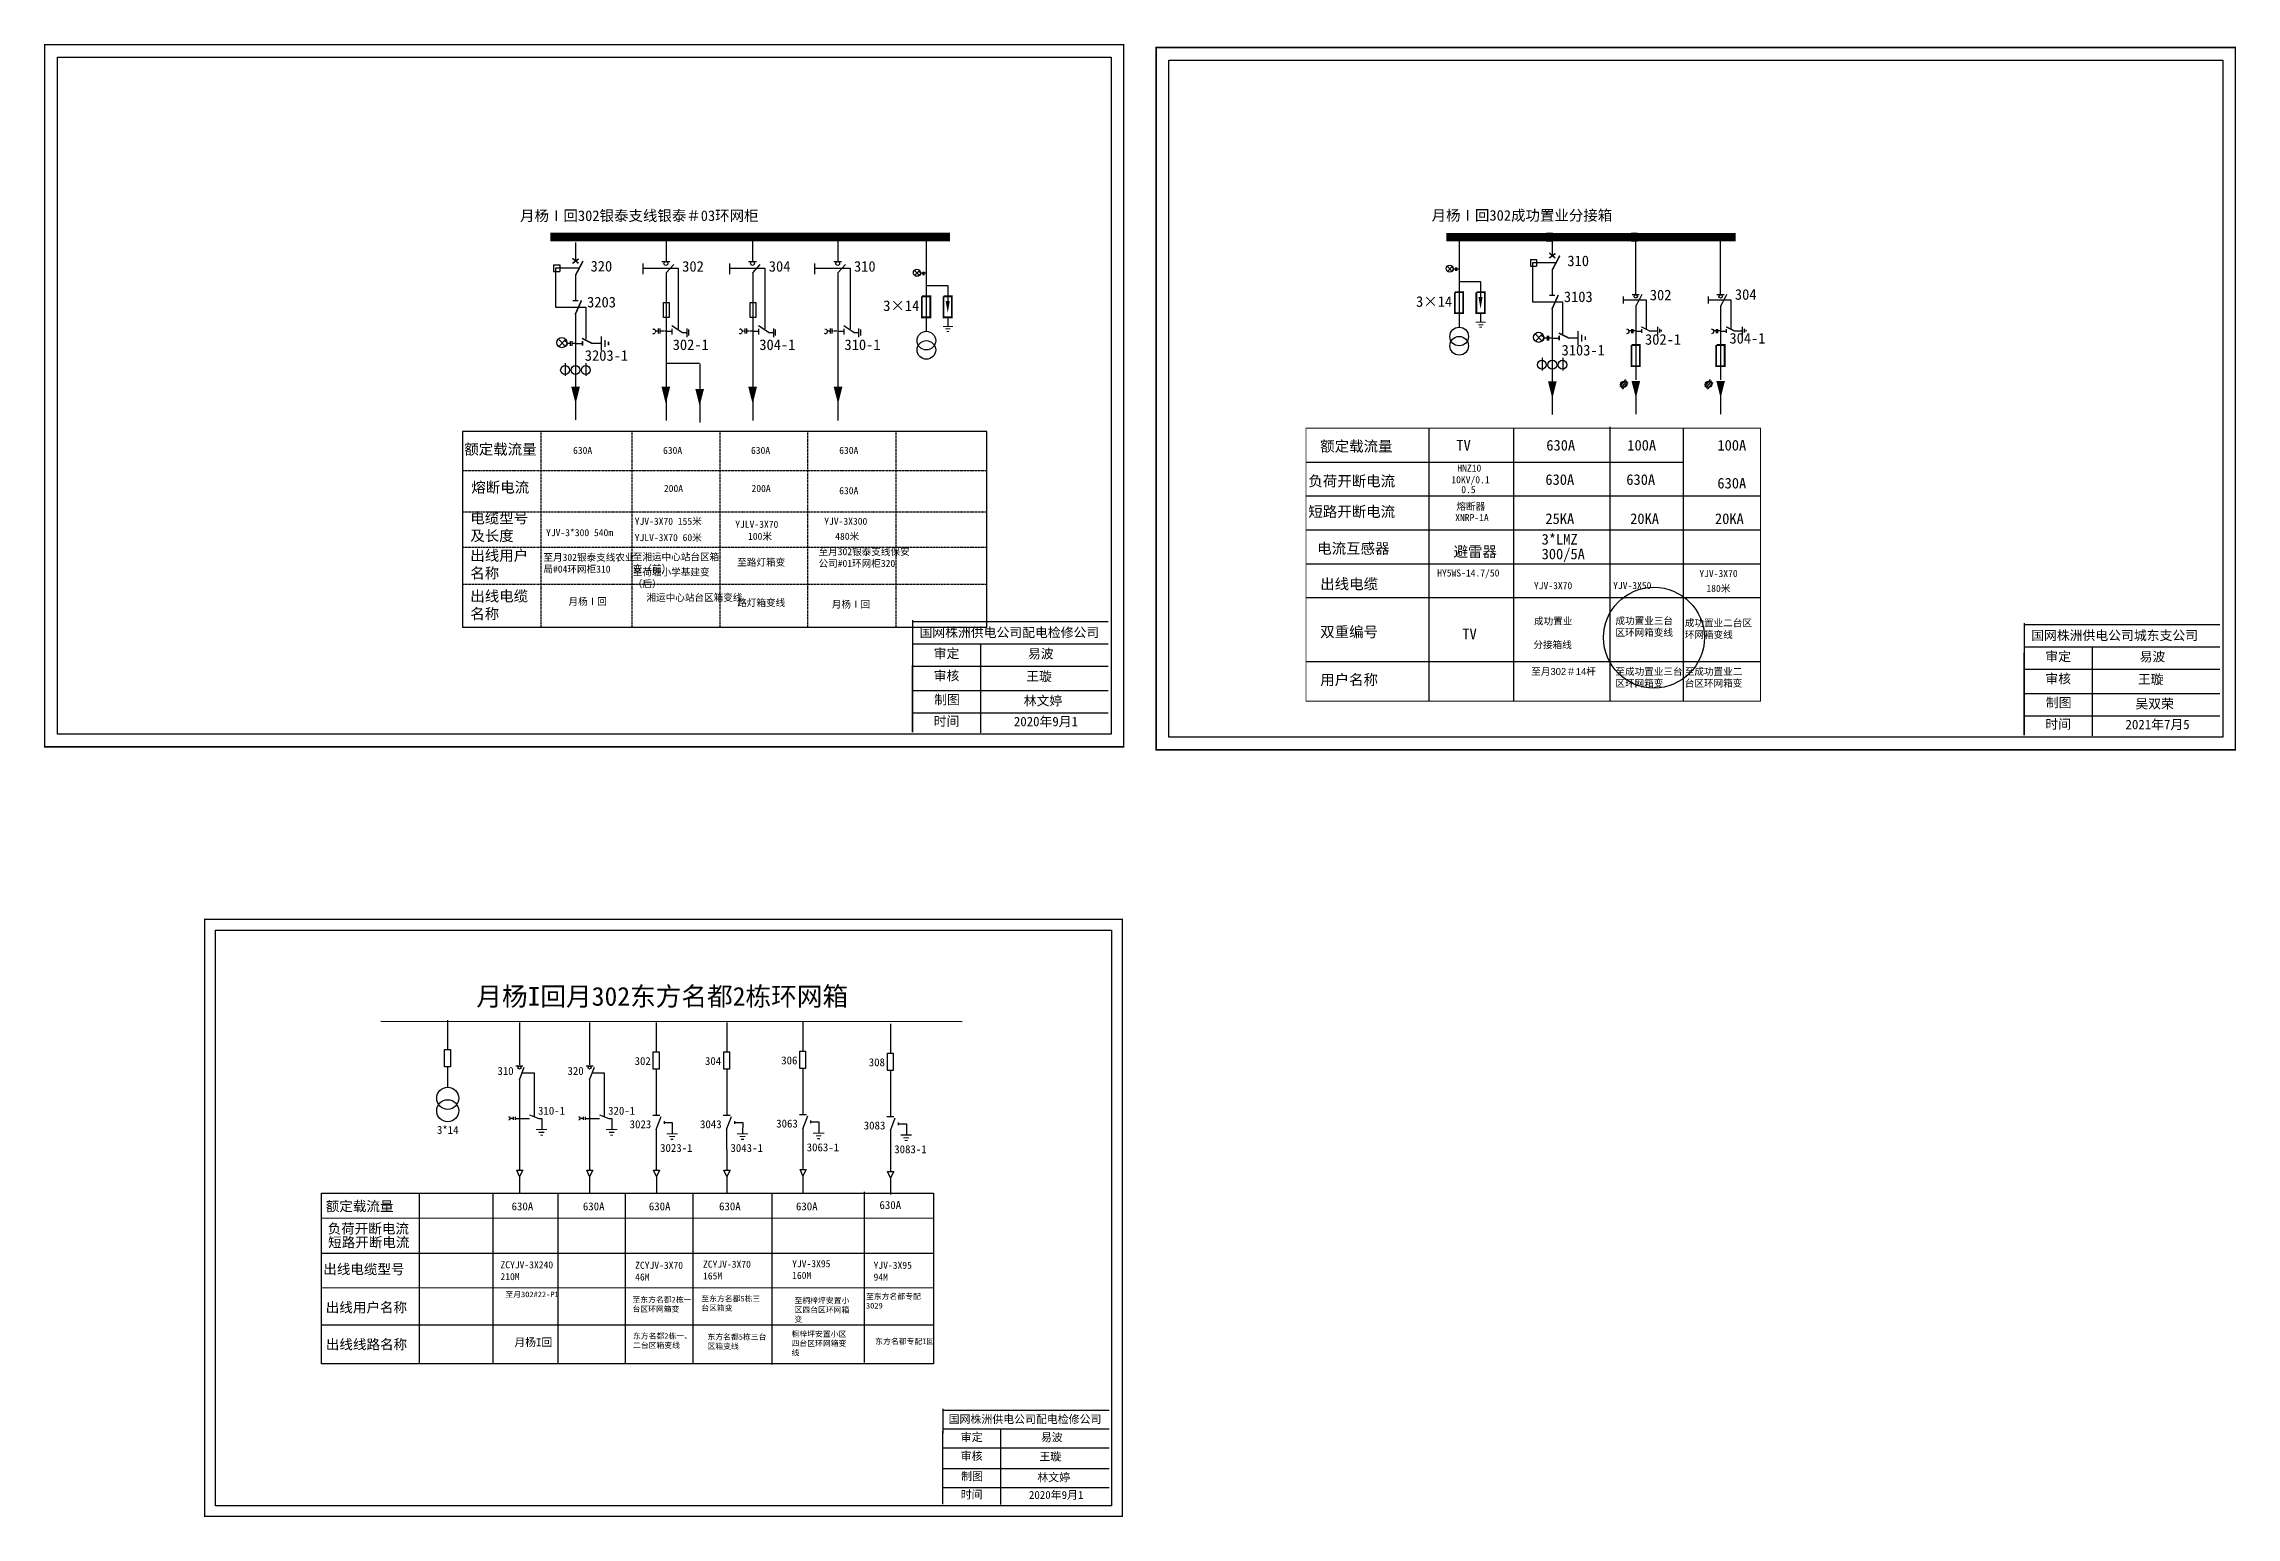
# Model space of a CAD drawing. Extents: x -1617 to -835, y -1850 to -1503.
# Drawn here: x -1353 to -835, y -1850 to -1503 of the extents above; entities that cross this region are included whole.
import ezdxf

# ---------------------------------------------------------------- set-up
doc = ezdxf.new("R2010")
doc.units = 0
doc.header["$LTSCALE"] = 0.774411
for name, pattern in [('ACAD_ISO02W100', [15, 12, -3]), ('CENTER', [50.8, 31.75, -6.35, 6.35, -6.35]), ('DASHED', [0.45, 0.3, -0.15]), ('HIDDEN', [0.375, 0.25, -0.125])]:
    doc.linetypes.add(name, pattern=pattern)
doc.layers.get('0').update_dxf_attribs({"linetype": 'CONTINUOUS'})
doc.layers.add('1', color=7, linetype='CONTINUOUS')
doc.layers.add('F11', color=7, linetype='CONTINUOUS')
doc.styles.add('HZ', font='simkai_0.ttf')
doc.styles.get("Standard").update_dxf_attribs({"font": '', "height": 2.5})
doc.styles.add('STYLE1', font='txt.shx', dxfattribs={"height": 2.6})
doc.styles.add('字体', font='simkai_0.ttf', dxfattribs={"height": 2.5})
doc.styles.get('Standard').set_extended_font_data('SimSun')

# ---------------------------------------------------------------- blocks, each defined once
blk = doc.blocks.new('JD')
for points in [[(-2, 0.2), (-2, -0.2), (2, 0.2), (2, -0.2)], [(1, -1.2), (1, -0.8), (-1, -1.2), (-1, -0.8)], [(-0.5, -1.8), (-0.5, -2.2), (0.5, -1.8), (0.5, -2.2)]]:
    blk.add_trace(points)

msp = doc.modelspace()

# ---------------------------------------------------------------- linework, layer by layer
for p, q in [((-1227.15, -1549.48), (-1227.15, -1553.91)), ((-1144.41, -1549.2), (-1144.41, -1570.55)), ((-1018.73, -1548.22), (-1018.73, -1569.57)), ((-996.76, -1548.22), (-996.76, -1552.65)), ((-977.1, -1549.25), (-977.1, -1561.76)), ((-957.1, -1549.25), (-957.1, -1561.76)), ((-1232.28, -1554.74), (-1230.84, -1554.74)), ((-1232.28, -1554.74), (-1232.28, -1556.34)), ((-1232.28, -1556.34), (-1230.84, -1556.34)), ((-1231.82, -1555.57), (-1231.82, -1564.73)), ((-1226.43, -1555.57), (-1231.82, -1555.57)), ((-1230.84, -1554.74), (-1230.84, -1556.34)), ((-1001.88, -1553.48), (-1000.44, -1553.48)), ((-1001.88, -1553.48), (-1001.88, -1555.08)), ((-1001.88, -1555.08), (-1000.44, -1555.08)), ((-1001.42, -1554.31), (-1001.42, -1563.47)), ((-996.04, -1554.31), (-1001.42, -1554.31)), ((-1000.44, -1553.48), (-1000.44, -1555.08)), ((-996.76, -1555.92), (-996.76, -1561.87)), ((-1227.15, -1557.18), (-1227.15, -1563.13)), ((-1144.43, -1559.66), (-1139.33, -1559.66)), ((-1139.33, -1559.66), (-1139.33, -1563.38)), ((-1018.75, -1558.68), (-1013.65, -1558.68)), ((-1013.65, -1558.68), (-1013.65, -1562.41)), ((-1231.82, -1564.73), (-1224.72, -1564.73)), ((-1227.15, -1566.11), (-1227.15, -1583.67)), ((-1224.72, -1564.73), (-1224.72, -1572.29)), ((-1013.65, -1566.32), (-1013.65, -1568.25)), ((-1001.42, -1563.47), (-994.32, -1563.47)), ((-996.76, -1564.85), (-996.76, -1582.41)), ((-994.32, -1563.47), (-994.32, -1571.03)), ((-977.04, -1564.49), (-977.04, -1581.9)), ((-957.04, -1564.49), (-957.04, -1581.9)), ((-1139.33, -1567.3), (-1139.33, -1569.22)), ((-992.93, -1572.01), (-990.67, -1572.01)), ((-977.04, -1570.39), (-975.66, -1570.39)), ((-973.85, -1570.35), (-971.97, -1570.35)), ((-957.04, -1570.39), (-955.66, -1570.39)), ((-953.85, -1570.35), (-951.97, -1570.35)), ((-1227.15, -1573.32), (-1225.49, -1573.32)), ((-1223.32, -1573.27), (-1221.06, -1573.27)), ((-999.15, -1576.75), (-999.15, -1579.67)), ((-996.76, -1572.06), (-995.1, -1572.06)), ((-994.27, -1576.75), (-994.27, -1579.67)), ((-1229.54, -1578.01), (-1229.54, -1580.94)), ((-1224.66, -1578.01), (-1224.66, -1580.94)), ((-979.46, -1581.86), (-980.79, -1583.45)), ((-979.17, -1582.17), (-980.49, -1583.76)), ((-959.46, -1581.86), (-960.79, -1583.45)), ((-959.17, -1582.17), (-960.49, -1583.76)), ((-1227.14, -1586.03), (-1227.14, -1591.38)), ((-996.75, -1584.77), (-996.75, -1590.11)), ((-978.9, -1582.5), (-980.23, -1584.09)), ((-977.05, -1582.91), (-977.05, -1590)), ((-958.9, -1582.5), (-960.23, -1584.09)), ((-957.05, -1582.91), (-957.05, -1590)), ((-1025.88, -1593.31), (-1025.88, -1657.72)), ((-1025.88, -1593.31), (-1025.88, -1657.72)), ((-1005.88, -1593.31), (-1005.88, -1657.72)), ((-983.18, -1593.02), (-983.18, -1657.59)), ((-965.88, -1593.31), (-965.88, -1657.72)), ((-965.88, -1593.31), (-965.88, -1657.72)), ((-1257.3, -1733.02), (-1257.3, -1739.93)), ((-1240.34, -1733.58), (-1240.34, -1743.6)), ((-1223.82, -1733.58), (-1223.82, -1743.6)), ((-1208.07, -1733.58), (-1208.07, -1740.5)), ((-1191.47, -1733.58), (-1191.47, -1740.5)), ((-1173.49, -1733.43), (-1173.49, -1740.34)), ((-1152.84, -1733.88), (-1152.84, -1740.79)), ((-1257.3, -1744.04), (-1257.3, -1748.85)), ((-1241.17, -1743.8), (-1239.52, -1743.8)), ((-1240.36, -1747.12), (-1240.34, -1768.44)), ((-1224.65, -1743.8), (-1222.99, -1743.8)), ((-1223.83, -1747.12), (-1223.82, -1768.44)), ((-1208.07, -1744.6), (-1208.07, -1755.43)), ((-1191.47, -1744.6), (-1191.47, -1755.43)), ((-1173.49, -1744.45), (-1173.49, -1755.27)), ((-1152.84, -1744.9), (-1152.84, -1755.72)), ((-1235.08, -1756.19), (-1235.08, -1758.82)), ((-1218.55, -1756.19), (-1218.55, -1758.82)), ((-1208.9, -1755.48), (-1207.24, -1755.48)), ((-1204.29, -1757.17), (-1204.3, -1759.8)), ((-1192.3, -1755.48), (-1190.64, -1755.48)), ((-1187.69, -1757.17), (-1187.7, -1759.8)), ((-1174.32, -1755.32), (-1172.66, -1755.32)), ((-1169.71, -1757.02), (-1169.72, -1759.65)), ((-1153.67, -1755.77), (-1152.02, -1755.77)), ((-1149.07, -1757.47), (-1149.07, -1760.1)), ((-1208.09, -1758.77), (-1208.07, -1768.44)), ((-1191.48, -1758.77), (-1191.47, -1768.44)), ((-1173.51, -1758.61), (-1173.49, -1768.29)), ((-1152.86, -1759.06), (-1152.84, -1768.74)), ((-1241.02, -1768.43), (-1239.55, -1768.43)), ((-1240.32, -1769.91), (-1241, -1768.43)), ((-1239.55, -1768.43), (-1240.32, -1769.91)), ((-1224.49, -1768.43), (-1223.02, -1768.43)), ((-1223.79, -1769.91), (-1224.47, -1768.43)), ((-1223.02, -1768.43), (-1223.79, -1769.91)), ((-1208.75, -1768.43), (-1207.28, -1768.43)), ((-1208.05, -1769.91), (-1208.73, -1768.43)), ((-1207.28, -1768.43), (-1208.05, -1769.91)), ((-1192.15, -1768.43), (-1190.68, -1768.43)), ((-1191.45, -1769.91), (-1192.13, -1768.43)), ((-1190.68, -1768.43), (-1191.45, -1769.91)), ((-1174.17, -1768.28), (-1172.7, -1768.28)), ((-1173.47, -1769.75), (-1174.15, -1768.28)), ((-1172.7, -1768.28), (-1173.47, -1769.75)), ((-1159.07, -1773.56), (-1159.07, -1813.8)), ((-1153.52, -1768.73), (-1152.05, -1768.73)), ((-1152.82, -1770.2), (-1153.5, -1768.73)), ((-1152.05, -1768.73), (-1152.82, -1770.2)), ((-1287.04, -1773.88), (-1142.72, -1773.88)), ((-1287.04, -1814.15), (-1287.04, -1773.88)), ((-1264.04, -1774.06), (-1264.04, -1814.13)), ((-1246.66, -1774.06), (-1246.66, -1814.13)), ((-1231.26, -1774.06), (-1231.26, -1814.13)), ((-1215.43, -1774.06), (-1215.43, -1814.13)), ((-1199.43, -1773.88), (-1199.43, -1814.12)), ((-1180.83, -1774.01), (-1180.83, -1814.26)), ((-1142.72, -1773.88), (-1142.72, -1814.12)), ((-1287.01, -1779.73), (-1142.72, -1779.68)), ((-1286.97, -1787.98), (-1263.95, -1787.98)), ((-1263.87, -1787.98), (-1142.72, -1788.02)), ((-1142.72, -1796.16), (-1287.01, -1796.29)), ((-1142.72, -1805), (-1287.04, -1804.98)), ((-1142.72, -1814.12), (-1287.03, -1814.13))]:
    msp.add_line(p, q)
at = {"linetype": 'Continuous'}
for p, q in [((-1146.09, -1556.2), (-1147.06, -1557.24)), ((-1147.06, -1556.2), (-1146.09, -1557.24)), ((-1020.41, -1555.22), (-1021.37, -1556.26)), ((-1021.37, -1555.22), (-1020.41, -1556.26)), ((-1000.59, -1571.23), (-999.21, -1572.72)), ((-999.21, -1571.23), (-1000.59, -1572.72)), ((-971.92, -1569.37), (-971.92, -1571.27)), ((-971.48, -1569.86), (-971.48, -1570.74)), ((-971.04, -1570.12), (-971.04, -1570.52)), ((-951.92, -1569.37), (-951.92, -1571.27)), ((-951.48, -1569.86), (-951.48, -1570.74)), ((-951.04, -1570.12), (-951.04, -1570.52)), ((-1230.98, -1572.5), (-1229.6, -1573.98)), ((-1229.6, -1572.5), (-1230.98, -1573.98)), ((-1253.77, -1594.09), (-1253.77, -1640.26)), ((-1224.82, -1594.09), (-1253.77, -1594.09)), ((-1130.1, -1594.09), (-1224.82, -1594.09)), ((-1130.1, -1640.26), (-1130.1, -1594.09)), ((-1054.83, -1601.31), (-965.88, -1601.31)), ((-1054.83, -1609.31), (-947.61, -1609.31)), ((-1054.83, -1617.31), (-947.61, -1617.31)), ((-1054.83, -1625.31), (-947.56, -1625.31)), ((-1054.83, -1633.31), (-947.61, -1633.31)), ((-1253.77, -1640.26), (-1130.09, -1640.26)), ((-1054.83, -1648.36), (-947.61, -1648.36)), ((-1273.07, -1733.22), (-1135.92, -1733.3)), ((-1240.36, -1747.12), (-1239.21, -1744.1)), ((-1239.71, -1745.42), (-1236.86, -1745.42)), ((-1236.86, -1745.44), (-1236.86, -1755.78)), ((-1223.83, -1747.12), (-1222.68, -1744.1)), ((-1223.18, -1745.42), (-1220.34, -1745.42)), ((-1220.34, -1745.44), (-1220.33, -1755.78)), ((-1237.97, -1755.37), (-1235.76, -1756.19)), ((-1235.76, -1756.19), (-1235.08, -1756.19)), ((-1221.44, -1755.37), (-1219.24, -1756.19)), ((-1219.24, -1756.19), (-1218.55, -1756.19)), ((-1208.09, -1758.8), (-1206.94, -1755.77)), ((-1206.25, -1757.17), (-1204.29, -1757.17)), ((-1191.48, -1758.8), (-1190.34, -1755.77)), ((-1189.65, -1757.17), (-1187.69, -1757.17)), ((-1173.51, -1758.64), (-1172.36, -1755.62)), ((-1171.67, -1757.02), (-1169.71, -1757.02)), ((-1152.86, -1759.09), (-1151.71, -1756.07)), ((-1151.02, -1757.47), (-1149.07, -1757.47))]:
    msp.add_line(p, q, dxfattribs=at)
at = {"linetype": 'DASHED'}
for p, q in [((-1235.28, -1593.98), (-1235.28, -1640.26)), ((-1213.87, -1593.98), (-1213.87, -1640.26)), ((-1193.06, -1593.98), (-1193.06, -1640.26)), ((-1172.4, -1593.98), (-1172.4, -1640.26)), ((-1151.59, -1593.98), (-1151.59, -1640.26)), ((-1253.6, -1603.32), (-1130.1, -1603.32)), ((-1253.6, -1613.06), (-1130.1, -1613.06)), ((-1253.6, -1621.38), (-1130.1, -1621.38)), ((-1253.6, -1630.11), (-1130.1, -1630.11))]:
    msp.add_line(p, q, dxfattribs=at)
at = {"color": 0, "linetype": 'Continuous'}
for p, q in [((-1147.6, -1638.96), (-1101.45, -1638.96)), ((-1147.6, -1644.23), (-1101.45, -1644.23)), ((-1131.58, -1644.25), (-1131.58, -1665.2)), ((-885.39, -1639.66), (-839.24, -1639.66)), ((-1147.6, -1649.48), (-1101.45, -1649.48)), ((-885.39, -1644.93), (-839.24, -1644.93)), ((-869.37, -1644.95), (-869.37, -1665.9)), ((-885.39, -1650.18), (-839.24, -1650.18)), ((-1147.6, -1655.22), (-1101.45, -1655.22)), ((-885.39, -1655.92), (-839.24, -1655.92)), ((-1147.6, -1660.47), (-1101.45, -1660.47)), ((-885.39, -1661.17), (-839.24, -1661.17)), ((-1241.83, -1756.19), (-1242.52, -1756.19)), ((-1241.83, -1755.86), (-1241.83, -1756.51)), ((-1241.39, -1755.86), (-1241.39, -1756.51)), ((-1241.36, -1756.19), (-1237.97, -1756.19)), ((-1225.3, -1756.19), (-1225.99, -1756.19)), ((-1225.3, -1755.86), (-1225.3, -1756.51)), ((-1224.86, -1755.86), (-1224.86, -1756.51)), ((-1224.84, -1756.19), (-1221.44, -1756.19)), ((-1206.25, -1756.84), (-1206.25, -1757.49)), ((-1189.65, -1756.84), (-1189.65, -1757.49)), ((-1171.67, -1756.69), (-1171.67, -1757.34)), ((-1151.02, -1757.14), (-1151.02, -1757.78)), ((-1140.48, -1825.02), (-1101.24, -1825.02)), ((-1140.48, -1829.49), (-1101.24, -1829.49)), ((-1126.86, -1829.52), (-1126.86, -1847.32)), ((-1140.48, -1833.96), (-1101.24, -1833.96)), ((-1140.48, -1838.84), (-1101.24, -1838.84)), ((-1140.48, -1843.31), (-1101.24, -1843.31))]:
    msp.add_line(p, q, dxfattribs=at)
at = {"linetype": 'CENTER'}
for p, q in [((-1240.34, -1769.81), (-1240.34, -1773.85)), ((-1223.81, -1769.81), (-1223.81, -1773.85)), ((-1208.06, -1769.81), (-1208.06, -1773.85)), ((-1191.46, -1769.81), (-1191.46, -1773.85)), ((-1173.49, -1769.66), (-1173.49, -1773.69)), ((-1152.84, -1770.11), (-1152.84, -1774.14))]:
    msp.add_line(p, q, dxfattribs=at)
at = {"color": 0, "linetype": 'Continuous'}
for points, const_width in [([(-1352.35, -1502.8), (-1097.82, -1502.8), (-1097.82, -1668.52), (-1352.35, -1668.52)], 0.37), ([(-1090.14, -1503.5), (-835.61, -1503.5), (-835.61, -1669.22), (-1090.14, -1669.22)], 0.37), ([(-1314.57, -1709.24), (-1098.15, -1709.24), (-1098.15, -1850.15), (-1314.57, -1850.15)], 0.315)]:
    msp.add_lwpolyline(points, close=True, dxfattribs=dict(at, const_width=const_width))
for points in [[(-1349.35, -1505.79), (-1100.81, -1505.79), (-1100.81, -1665.53), (-1349.35, -1665.53)], [(-1087.14, -1506.49), (-838.6, -1506.49), (-838.6, -1666.23), (-1087.14, -1666.23)], [(-1312.02, -1711.79), (-1100.7, -1711.79), (-1100.7, -1847.61), (-1312.02, -1847.61)], [(-1258.01, -1739.93), (-1256.65, -1739.93), (-1256.65, -1744.04), (-1258.01, -1744.04)], [(-1208.78, -1740.5), (-1207.43, -1740.5), (-1207.43, -1744.6), (-1208.78, -1744.6)], [(-1192.18, -1740.5), (-1190.83, -1740.5), (-1190.83, -1744.6), (-1192.18, -1744.6)], [(-1174.2, -1740.34), (-1172.85, -1740.34), (-1172.85, -1744.45), (-1174.2, -1744.45)], [(-1153.56, -1740.79), (-1152.2, -1740.79), (-1152.2, -1744.9), (-1153.56, -1744.9)]]:
    msp.add_lwpolyline(points, close=True, dxfattribs=at)
for points, const_width in [([(-1233.07, -1548.19), (-1138.8, -1548.19)], 2), ([(-1021.7, -1548.22), (-953.46, -1548.22)], 2), ([(-1227.84, -1554.44), (-1226.38, -1553.35)], 0.36), ([(-1227.83, -1553.24), (-1226.42, -1554.42)], 0.36), ([(-1227.15, -1557.27), (-1225.35, -1553.86)], 0.36), ([(-997.45, -1553.18), (-995.98, -1552.09)], 0.36), ([(-997.43, -1551.98), (-996.02, -1553.16)], 0.36), ([(-996.76, -1556.01), (-994.96, -1552.6)], 0.36), ([(-1019.74, -1561.22), (-1019.74, -1566.2), (-1017.75, -1566.2), (-1017.75, -1561.22), (-1019.68, -1561.22)], 0.42), ([(-1014.64, -1561.22), (-1014.64, -1566.2), (-1012.65, -1566.2), (-1012.65, -1561.22), (-1014.58, -1561.22)], 0.42), ([(-977.93, -1561.8), (-976.16, -1561.8)], 0.3), ([(-977.04, -1564.56), (-975.55, -1561.72)], 0.3), ([(-957.93, -1561.8), (-956.16, -1561.8)], 0.3), ([(-957.04, -1564.56), (-955.55, -1561.72)], 0.3), ([(-1227.8, -1563.23), (-1226.47, -1563.23)], 0.36), ([(-1227.23, -1566.55), (-1225.71, -1563.15)], 0.36), ([(-1145.42, -1562.2), (-1145.42, -1567.17), (-1143.44, -1567.17), (-1143.44, -1562.2), (-1145.36, -1562.2)], 0.42), ([(-1140.33, -1562.2), (-1140.33, -1567.17), (-1138.34, -1567.17), (-1138.34, -1562.2), (-1140.26, -1562.2)], 0.42), ([(-997.41, -1561.96), (-996.07, -1561.96)], 0.36), ([(-996.83, -1565.29), (-995.32, -1561.89)], 0.36), ([(-1225.58, -1572.12), (-1223.19, -1573.32)], 0.36), ([(-995.19, -1570.86), (-992.79, -1572.06)], 0.36), ([(-995.1, -1571.5), (-995.1, -1572.61)], 0.36), ([(-975.74, -1569.39), (-973.74, -1570.39)], 0.3), ([(-975.66, -1569.93), (-975.66, -1570.85)], 0.3), ([(-955.74, -1569.39), (-953.74, -1570.39)], 0.3), ([(-955.66, -1569.93), (-955.66, -1570.85)], 0.3), ([(-1225.49, -1572.76), (-1225.49, -1573.87)], 0.36), ([(-978.05, -1573.7), (-978.05, -1578.67), (-976.07, -1578.67), (-976.07, -1573.7), (-977.99, -1573.7)], 0.42), ([(-958.05, -1573.7), (-958.05, -1578.67), (-956.07, -1578.67), (-956.07, -1573.7), (-957.99, -1573.7)], 0.42)]:
    msp.add_lwpolyline(points, dxfattribs=dict(const_width=const_width))
for points, format in [([(-1139.33, -1563.32, 0.98, 0, 0), (-1139.33, -1566.12, 0, 0, 0)], "xyseb"), ([(-1013.65, -1562.34, 0.98, 0, 0), (-1013.65, -1565.14, 0, 0, 0)], "xyseb"), ([(-999.38, -1571.42, -0.877934), (-999.35, -1572.88)], "xyb"), ([(-979.22, -1569.86, -0.877934), (-979.2, -1571.08)], "xyb"), ([(-959.22, -1569.86, -0.877934), (-959.2, -1571.08)], "xyb"), ([(-1229.77, -1572.68, -0.877934), (-1229.74, -1574.14)], "xyb"), ([(-996.72, -1582.27, 2.05, 0, 0), (-996.72, -1586.34, 0, 0, 0)], "xyseb"), ([(-977.02, -1582.16, 2.05, 0, 0), (-977.02, -1586.23, 0, 0, 0)], "xyseb"), ([(-957.02, -1582.16, 2.05, 0, 0), (-957.02, -1586.23, 0, 0, 0)], "xyseb"), ([(-1227.11, -1583.54, 2.05, 0, 0), (-1227.11, -1587.6, 0, 0, 0)], "xyseb"), ([(-1205.82, -1583.54, 2.05, 0, 0), (-1205.82, -1587.6, 0, 0, 0)], "xyseb"), ([(-1197.85, -1584.06, 2.05, 0, 0), (-1197.85, -1588.12, 0, 0, 0)], "xyseb"), ([(-1185.35, -1583.54, 2.05, 0, 0), (-1185.35, -1587.6, 0, 0, 0)], "xyseb"), ([(-1165.2, -1583.54, 2.05, 0, 0), (-1165.2, -1587.6, 0, 0, 0)], "xyseb")]:
    msp.add_lwpolyline(points, format=format)
for points in [[(-980, -1562.25), (-980, -1563.92)], [(-960, -1562.25), (-960, -1563.92)], [(-997.97, -1571.53), (-997.97, -1572.63)], [(-997.63, -1571.53), (-997.63, -1572.63)], [(-978.05, -1570.38), (-978.69, -1570.38)], [(-978.05, -1569.96), (-978.05, -1570.87)], [(-977.77, -1569.96), (-977.77, -1570.87)], [(-977.05, -1570.38), (-977.77, -1570.38)], [(-958.05, -1570.38), (-958.69, -1570.38)], [(-958.05, -1569.96), (-958.05, -1570.87)], [(-957.77, -1569.96), (-957.77, -1570.87)], [(-957.05, -1570.38), (-957.77, -1570.38)], [(-1228.36, -1573.3), (-1229.12, -1573.3)], [(-1228.36, -1572.79), (-1228.36, -1573.89)], [(-1228.03, -1572.79), (-1228.03, -1573.89)], [(-1227.16, -1573.3), (-1228.03, -1573.3)], [(-997.97, -1572.04), (-998.73, -1572.04)], [(-996.76, -1572.04), (-997.63, -1572.04)]]:
    msp.add_lwpolyline(points)
at = {"linetype": 'ACAD_ISO02W100'}
for points in [[(-974.51, -1569.92), (-974.51, -1563.09), (-980, -1563.09)], [(-954.51, -1569.92), (-954.51, -1563.09), (-960, -1563.09)]]:
    msp.add_lwpolyline(points, dxfattribs=at)
at = {"linetype": 'Continuous', "const_width": 0.2}
msp.add_lwpolyline([(-1025.88, -1593.31), (-1054.83, -1593.31), (-1054.83, -1657.72), (-947.61, -1657.72), (-947.61, -1593.31), (-1025.88, -1593.31)], dxfattribs=at)
at = {"color": 0, "linetype": 'Continuous'}
for points, const_width in [([(-1147.6, -1638.61), (-1147.63, -1665.11)], 0.37), ([(-885.39, -1639.31), (-885.42, -1665.81)], 0.37), ([(-1140.48, -1824.72), (-1140.5, -1847.25)], 0.315)]:
    msp.add_lwpolyline(points, dxfattribs=dict(at, const_width=const_width))
for centre, radius in [((-997.68, -1548.25), 0.996), ((-997.06, -1548.25), 0.996), ((-977.68, -1548.25), 0.996), ((-977.06, -1548.25), 0.996), ((-977.04, -1562.22), 0.384), ((-957.04, -1562.22), 0.384), ((-1144.37, -1572.65), 2.2), ((-1018.69, -1571.68), 2.2), ((-1018.69, -1573.87), 2.2), ((-1144.37, -1574.85), 2.2), ((-1229.59, -1579.6), 1.04), ((-1227.13, -1579.6), 1.04), ((-1224.71, -1579.6), 1.04), ((-999.2, -1578.34), 1.04), ((-996.73, -1578.34), 1.04), ((-994.32, -1578.34), 1.04), ((-979.88, -1582.98), 0.757), ((-959.88, -1582.98), 0.757), ((-1240.34, -1744.2), 0.36), ((-1223.82, -1744.2), 0.36)]:
    msp.add_circle(centre, radius)
at = {"linetype": 'Continuous'}
for centre, radius in [((-1146.61, -1556.64), 0.83), ((-1020.93, -1555.66), 0.83), ((-1230.35, -1573.13), 1.19), ((-999.95, -1571.87), 1.19), ((-1257.26, -1751.46), 2.61), ((-1257.26, -1754.4), 2.61)]:
    msp.add_circle(centre, radius, dxfattribs=at)
at = {"color": 1, "linetype": 'Continuous'}
msp.add_circle((-972.75, -1642.75), 11.89, dxfattribs=at)
at = {"color": 0, "linetype": 'Continuous'}
for centre in [(-1242.85, -1756.19), (-1226.32, -1756.19)]:
    msp.add_arc(centre, 0.325, 268.8681, 90.9872, dxfattribs=at)
for points in [[(-1236.44, -1758.72), (-1236.44, -1758.98), (-1233.82, -1758.72), (-1233.82, -1758.98)], [(-1234.48, -1759.63), (-1234.48, -1759.37), (-1235.79, -1759.63), (-1235.79, -1759.37)], [(-1235.46, -1760.03), (-1235.46, -1760.29), (-1234.8, -1760.03), (-1234.8, -1760.29)], [(-1219.92, -1758.72), (-1219.92, -1758.98), (-1217.29, -1758.72), (-1217.29, -1758.98)], [(-1217.95, -1759.63), (-1217.95, -1759.37), (-1219.26, -1759.63), (-1219.26, -1759.37)], [(-1218.93, -1760.03), (-1218.93, -1760.29), (-1218.28, -1760.03), (-1218.28, -1760.29)], [(-1205.66, -1759.7), (-1205.66, -1759.96), (-1203.04, -1759.7), (-1203.04, -1759.96)], [(-1203.69, -1760.61), (-1203.69, -1760.35), (-1205, -1760.61), (-1205, -1760.35)], [(-1204.68, -1761.01), (-1204.68, -1761.27), (-1204.02, -1761.01), (-1204.02, -1761.27)], [(-1189.06, -1759.7), (-1189.06, -1759.96), (-1186.43, -1759.7), (-1186.43, -1759.96)], [(-1187.09, -1760.61), (-1187.09, -1760.35), (-1188.4, -1760.61), (-1188.4, -1760.35)], [(-1188.07, -1761.01), (-1188.07, -1761.27), (-1187.42, -1761.01), (-1187.42, -1761.27)], [(-1171.08, -1759.54), (-1171.08, -1759.8), (-1168.46, -1759.54), (-1168.46, -1759.8)], [(-1169.11, -1760.46), (-1169.11, -1760.2), (-1170.42, -1760.46), (-1170.42, -1760.2)], [(-1170.1, -1760.85), (-1170.1, -1761.12), (-1169.44, -1760.85), (-1169.44, -1761.12)], [(-1150.43, -1759.99), (-1150.43, -1760.25), (-1147.81, -1759.99), (-1147.81, -1760.25)], [(-1148.46, -1760.91), (-1148.46, -1760.65), (-1149.78, -1760.91), (-1149.78, -1760.65)], [(-1149.45, -1761.3), (-1149.45, -1761.57), (-1148.79, -1761.3), (-1148.79, -1761.57)]]:
    msp.add_trace(points)
at = {"layer": '1'}
for points in [[(-1146.21, -1556.31, -0.877934), (-1146.19, -1557.34)], [(-1146.2, -1556.33, -0.877934), (-1146.18, -1557.35)], [(-1020.53, -1555.34, -0.877934), (-1020.51, -1556.36)], [(-1020.52, -1555.35, -0.877934), (-1020.5, -1556.37)], [(-999.38, -1571.4, -0.877934), (-999.35, -1572.86)], [(-1229.77, -1572.66, -0.877934), (-1229.74, -1574.12)]]:
    msp.add_lwpolyline(points, format="xyb", dxfattribs=at)
for points in [[(-1145.22, -1556.41), (-1145.22, -1557.17)], [(-1144.99, -1556.41), (-1144.99, -1557.17)], [(-1019.54, -1555.78), (-1020.07, -1555.78)], [(-1019.54, -1555.43), (-1019.54, -1556.19)], [(-1019.3, -1555.43), (-1019.3, -1556.19)], [(-1018.69, -1555.78), (-1019.3, -1555.78)], [(-1145.22, -1556.76), (-1145.75, -1556.76)], [(-1144.38, -1556.76), (-1144.99, -1556.76)]]:
    msp.add_lwpolyline(points, dxfattribs=at)
at = {"layer": 'F11', "lineweight": -3}
for p, q in [((-1205.78, -1549.17), (-1205.78, -1553.93)), ((-1185.35, -1549.17), (-1185.35, -1553.93)), ((-1165.25, -1549.17), (-1165.25, -1553.93)), ((-1211.25, -1554.47), (-1211.25, -1557.01)), ((-1211.25, -1555.58), (-1202.88, -1555.58)), ((-1206.74, -1553.97), (-1204.88, -1553.97)), ((-1205.77, -1556.67), (-1203.96, -1554.7)), ((-1202.88, -1555.59), (-1202.88, -1569.89)), ((-1190.83, -1554.47), (-1190.83, -1557.01)), ((-1190.83, -1555.58), (-1182.45, -1555.58)), ((-1186.31, -1553.97), (-1184.45, -1553.97)), ((-1185.34, -1556.67), (-1183.54, -1554.7)), ((-1182.45, -1555.59), (-1182.45, -1569.89)), ((-1170.73, -1554.47), (-1170.73, -1557.01)), ((-1170.73, -1555.58), (-1162.36, -1555.58)), ((-1166.21, -1553.97), (-1164.36, -1553.97)), ((-1165.24, -1556.67), (-1163.44, -1554.7)), ((-1162.36, -1555.59), (-1162.36, -1569.89)), ((-1205.77, -1556.67), (-1205.77, -1591.49)), ((-1185.34, -1556.67), (-1185.34, -1591.49)), ((-1165.24, -1556.67), (-1165.24, -1591.49)), ((-1205.75, -1570.46), (-1204.48, -1570.46)), ((-1204.37, -1569.07), (-1201.88, -1570.73)), ((-1204.37, -1569.85), (-1204.37, -1571.23)), ((-1201.88, -1570.73), (-1200.89, -1570.73)), ((-1200.89, -1569.8), (-1200.89, -1571.83)), ((-1200.45, -1570.02), (-1200.45, -1571.45)), ((-1185.32, -1570.46), (-1184.05, -1570.46)), ((-1183.94, -1569.07), (-1181.45, -1570.73)), ((-1183.94, -1569.85), (-1183.94, -1571.23)), ((-1181.45, -1570.73), (-1180.47, -1570.73)), ((-1180.46, -1569.8), (-1180.46, -1571.83)), ((-1180.02, -1570.02), (-1180.02, -1571.45)), ((-1165.23, -1570.46), (-1163.96, -1570.46)), ((-1163.84, -1569.07), (-1161.36, -1570.73)), ((-1163.84, -1569.85), (-1163.84, -1571.23)), ((-1161.36, -1570.73), (-1160.37, -1570.73)), ((-1160.37, -1569.8), (-1160.37, -1571.83)), ((-1159.93, -1570.02), (-1159.93, -1571.45)), ((-1205.77, -1578), (-1197.85, -1578)), ((-1197.81, -1578.1), (-1197.81, -1592.01))]:
    msp.add_line(p, q, dxfattribs=at)
at = {"layer": 'F11', "linetype": 'HIDDEN', "lineweight": -3}
for p, q in [((-1207.61, -1570.43), (-1208.23, -1570.43)), ((-1207.61, -1569.76), (-1207.61, -1571.05)), ((-1207.2, -1569.76), (-1207.2, -1571.05)), ((-1205.68, -1570.43), (-1207.12, -1570.43)), ((-1187.18, -1570.43), (-1187.8, -1570.43)), ((-1187.18, -1569.76), (-1187.18, -1571.05)), ((-1186.78, -1569.76), (-1186.78, -1571.05)), ((-1185.26, -1570.43), (-1186.69, -1570.43)), ((-1167.08, -1570.43), (-1167.71, -1570.43)), ((-1167.08, -1569.76), (-1167.08, -1571.05)), ((-1166.68, -1569.76), (-1166.68, -1571.05)), ((-1165.16, -1570.43), (-1166.59, -1570.43))]:
    msp.add_line(p, q, dxfattribs=at)
at = {"layer": 'F11', "lineweight": -3}
for points in [[(-1206.37, -1563.64), (-1205.06, -1563.64), (-1205.06, -1567.21), (-1206.37, -1567.21)], [(-1185.94, -1563.64), (-1184.63, -1563.64), (-1184.63, -1567.21), (-1185.94, -1567.21)]]:
    msp.add_lwpolyline(points, close=True, dxfattribs=at)
for centre in [(-1205.81, -1554.44), (-1185.38, -1554.44), (-1165.28, -1554.44)]:
    msp.add_circle(centre, 0.459, dxfattribs=at)
at = {"layer": 'F11', "linetype": 'HIDDEN', "lineweight": -3}
for centre in [(-1208.68, -1570.48), (-1188.25, -1570.48), (-1168.15, -1570.48)]:
    msp.add_arc(centre, 0.492, 242.566, 111.7046, dxfattribs=at)

# ---------------------------------------------------------------- block references
at = {"xscale": 0.8399999998509884, "yscale": 0.8399999998509884, "zscale": 0.84, "rotation": 90}
for p in [(-1221.03, -1573.34), (-990.64, -1572.08)]:
    msp.add_blockref('JD', p, dxfattribs=at)
at = {"xscale": 0.5879999999770007, "yscale": 0.5879999998956009, "zscale": 0.588}
for p in [(-1139.3, -1569.31), (-1013.62, -1568.33)]:
    msp.add_blockref('JD', p, dxfattribs=at)

# ---------------------------------------------------------------- texts
for s, height, p in [('月杨Ⅰ回302银泰支线银泰＃03环网柜', 2.5, (-1240.2, -1544.42)), ('月杨Ⅰ回302成功置业分接箱', 2.5, (-1025.2, -1544.34)), ('320', 2.5, (-1223.57, -1556.34)), ('310', 2.5, (-993.17, -1555.08)), ('3103', 2.5, (-994, -1563.56)), ('302', 2.5, (-973.72, -1563.13)), ('304', 2.5, (-953.66, -1563.01)), ('3203', 2.5, (-1224.39, -1564.82)), ('3×14', 2.5, (-1154.54, -1565.66)), ('3×14', 2.5, (-1028.86, -1564.68)), ('302-1', 2.5, (-974.86, -1573.62)), ('304-1', 2.5, (-954.94, -1573.35)), ('3203-1', 2.5, (-1224.93, -1577.41)), ('3103-1', 2.5, (-994.54, -1576.15)), ('额定载流量', 2.5, (-1051.47, -1598.83)), ('TV', 2.5, (-1019.36, -1598.59)), ('630A', 2.5, (-998.14, -1598.59)), ('100A', 2.5, (-979.04, -1598.59)), ('100A', 2.5, (-957.79, -1598.59)), ('负荷开断电流', 2.5, (-1054.27, -1607.04)), ('630A', 2.5, (-998.36, -1606.69)), ('630A', 2.5, (-979.27, -1606.69)), ('630A', 2.5, (-957.79, -1607.54)), ('短路开断电流', 2.5, (-1054.27, -1614.26)), ('3*LMZ', 2.5, (-999.25, -1620.78)), ('25KA', 2.5, (-998.36, -1615.92)), ('20KA', 2.5, (-978.36, -1615.92)), ('20KA', 2.5, (-958.36, -1615.92)), ('电流互感器', 2.5, (-1052.19, -1622.94)), ('避雷器', 2.5, (-1020.03, -1623.7)), ('300/5A', 2.5, (-999.25, -1624.25)), ('出线电缆', 2.5, (-1051.47, -1631.34)), ('双重编号', 2.5, (-1051.47, -1642.63)), ('用户名称', 2.5, (-1051.47, -1653.93)), ('302', 1.875, (-1213.19, -1743.6)), ('304', 1.875, (-1196.59, -1743.6)), ('306', 1.875, (-1178.61, -1743.45)), ('308', 1.875, (-1157.96, -1743.9)), ('310', 1.875, (-1245.55, -1745.95)), ('320', 1.875, (-1229.02, -1745.95)), ('3*14', 1.875, (-1259.81, -1759.86)), ('310-1', 1.875, (-1235.97, -1755.33)), ('320-1', 1.875, (-1219.44, -1755.33)), ('3023', 1.875, (-1214.36, -1758.52)), ('3043', 1.875, (-1197.76, -1758.52)), ('3063', 1.875, (-1179.79, -1758.36)), ('3083', 1.875, (-1159.14, -1758.81)), ('3023-1', 1.875, (-1207.18, -1764.12)), ('3043-1', 1.875, (-1190.58, -1764.12)), ('3063-1', 1.875, (-1172.6, -1763.97)), ('3083-1', 1.875, (-1151.95, -1764.42)), ('630A', 1.875, (-1242.2, -1777.9)), ('630A', 1.875, (-1225.39, -1777.9)), ('630A', 1.875, (-1209.83, -1777.9)), ('630A', 1.875, (-1193.27, -1777.9)), ('630A', 1.875, (-1175.13, -1777.9)), ('630A', 1.875, (-1155.43, -1777.58)), ('月杨I回', 1.875, (-1241.56, -1809.98))]:
    msp.add_text(s, height=height).set_placement(p)
at = {"linetype": 'DASHED'}
for s, height, p in [('630A', 1.66, (-1227.71, -1599.38)), ('630A', 1.66, (-1206.49, -1599.38)), ('630A', 1.66, (-1185.74, -1599.38)), ('630A', 1.66, (-1164.93, -1599.38)), ('HNZ10', 1.66, (-1019.12, -1603.56)), ('200A', 1.66, (-1206.28, -1608.37)), ('200A', 1.66, (-1185.61, -1608.37)), ('630A', 1.66, (-1164.93, -1608.89)), ('10KV/0.1', 1.66, (-1020.54, -1606.31)), ('0.5', 1.66, (-1018.2, -1608.64)), ('熔断器', 1.66, (-1019.36, -1612.59)), ('YJV-3*300 540m', 1.6602, (-1234.07, -1618.8)), ('YJV-3X70 155米', 1.6602, (-1213.16, -1616.12)), ('YJLV-3X70 60米', 1.6602, (-1213.16, -1619.97)), ('YJLV-3X70 ', 1.66, (-1189.45, -1616.83)), ('100米', 1.66, (-1186.44, -1619.67)), ('YJV-3X300', 1.66, (-1168.46, -1616.12)), ('480米', 1.66, (-1165.87, -1619.67)), ('XNRP-1A', 1.66, (-1019.63, -1615.26)), ('HY5WS-14.7/50', 1.6602, (-1023.88, -1628.32)), ('YJV-3X70', 1.66, (-962.04, -1628.45)), ('YJV-3X70', 1.66, (-1001.06, -1631.31)), ('YJV-3X50', 1.66, (-982.38, -1631.27)), ('180米', 1.66, (-960.37, -1631.96)), ('成功置业 ', 1.66, (-1001.05, -1639.68)), ('分接箱线', 1.66, (-1001.19, -1645.26))]:
    msp.add_text(s, height=height, dxfattribs=at).set_placement(p)
at = {"style": 'HZ'}
for s, p in [('额定载流量', (-1286.04, -1778.1)), ('负荷开断电流', (-1285.59, -1783.38)), ('短路开断电流', (-1285.48, -1786.62)), ('出线电缆型号', (-1286.63, -1792.96)), ('出线用户名称', (-1286.04, -1801.98)), ('出线线路名称', (-1286.03, -1810.71))]:
    msp.add_text(s, height=2.344, dxfattribs=at).set_placement(p)
at = {"linetype": 'DASHED', "attachment_point": 1}
for s, insert, char_height, width in [('{\\f\uffbfﾬￌﾣﾤ_GB2312|b0|i0|c134|p49;额定载流量}', (-1253.36, -1597.04), 2.5, 28.7366), ('{\\f\uffbfﾬￌﾣﾤ_GB2312|b0|i0|c134|p49;熔断电流}', (-1251.7, -1606.02), 2.5, 28.7366), ('{\\f\uffbfﾬￌﾣﾤ_GB2312|b0|i0|c134|p49;电缆型号及长度}', (-1251.94, -1613.28), 2.5, 14.4991), ('{\\f\uffbfﾬￌﾣﾤ_GB2312|b0|i0|c134|p49;出线用户名称}', (-1251.94, -1622.1), 2.5, 14.4991), ('{\\fKaiTi_GB2312|b0|i0|c134|p49;至月302银泰支线农业局#04环网柜310}', (-1234.7, -1622.97), 1.6602, 21.5254), ('{\\f\uffbfﾬￌﾣﾤ_GB2312|b0|i0|c134|p49;至湘运中心站台区箱变（前）}', (-1213.62, -1622.86), 1.6602, 21.5254), ('{\\fKaiTi_GB2312|b0|i0|c134|p49;至月302银泰支线保安公司#01环网柜320}', (-1169.81, -1621.63), 1.6602, 21.5254), ('{\\f\uffbfﾬￌﾣﾤ_GB2312|b0|i0|c134|p49;至荷塘小学基建变（后）}', (-1213.62, -1626.45), 1.6602, 21.5254), ('{\\f\uffbfﾬￌﾣﾤ_GB2312|b0|i0|c134|p49;至路灯箱变}', (-1188.98, -1624.13), 1.6602, 21.5254), ('{\\f\uffbfﾬￌﾣﾤ_GB2312|b0|i0|c134|p49;出线电缆名称}', (-1251.94, -1631.7), 2.5, 14.4991), ('{\\fKaiTi_GB2312|b0|i0|c134|p49;月杨Ⅰ回}', (-1228.78, -1633.39), 1.6602, 21.5254), ('{\\f\uffbfﾬￌﾣﾤ_GB2312|b0|i0|c134|p49;湘运中心站台区箱变线}', (-1210.4, -1632.45), 1.6602, 21.5254), ('{\\f\uffbfﾬￌﾣﾤ_GB2312|b0|i0|c134|p49;路灯箱变线}', (-1188.98, -1633.66), 1.6602, 21.5254), ('{\\fKaiTi_GB2312|b0|i0|c134|p49;月杨Ⅰ回}', (-1166.67, -1634.05), 1.6602, 21.5254), ('成功置业三台区环网箱变线', (-981.84, -1637.94), 1.6602, 14.9363), ('成功置业二台区\\P环网箱变线', (-965.48, -1638.44), 1.66, 21.5254), ('{\\f\uffbfﾬￌﾣﾤ_GB2312|b0|i0|c134|p49;至月302＃14杆}', (-1001.69, -1649.91), 1.6602, 21.5254), ('至成功置业三台区环网箱变', (-981.84, -1649.91), 1.6602, 15.8423), ('至成功置业二\\P台区环网箱变', (-965.48, -1649.91), 1.66, 21.5254), ('ZCYJV-3X240\\P210M', (-1244.83, -1789.93), 1.6602, 12.9891), ('ZCYJV-3X70\\P46M', (-1213.06, -1790.04), 1.66, 12.9891), ('ZCYJV-3X70\\P165M', (-1197.05, -1789.78), 1.66, 12.9891), ('YJV-3X95\\P160M', (-1176.03, -1789.66), 1.66, 12.9891), ('YJV-3X95\\P94M', (-1156.82, -1790.04), 1.66, 12.9891)]:
    msp.add_mtext(s, dxfattribs=dict(at, insert=insert, char_height=char_height, width=width))
at = {"color": 0, "linetype": 'Continuous', "attachment_point": 1, "style": '字体'}
for s, insert, char_height, width in [('国网株洲供电公司配电检修公司', (-1145.99, -1640.41), 2.2199, 60.6906), ('国网株洲供电公司城东支公司', (-883.78, -1641.11), 2.2199, 60.6906), ('\\f\uffbfﾬￌﾣﾤ_GB2312|b0|i0|c134|p49;审定', (-1142.64, -1645.38), 2.2199, 17.3608), ('易波', (-1120.41, -1645.43), 2.22, 17.3608), ('\\f\uffbfﾬￌﾣﾤ_GB2312|b0|i0|c134|p49;审定', (-880.43, -1646.08), 2.2199, 17.3608), ('易波', (-858.2, -1646.13), 2.22, 17.3608), ('\\f\uffbfﾬￌﾣﾤ_GB2312|b0|i0|c134|p49;审核', (-1142.64, -1650.61), 2.2199, 17.3608), ('王璇', (-1120.82, -1650.76), 2.22, 17.3608), ('\\f\uffbfﾬￌﾣﾤ_GB2312|b0|i0|c134|p49;审核', (-880.43, -1651.31), 2.2199, 17.3608), ('王璇', (-858.61, -1651.46), 2.22, 17.3608), ('\\f\uffbfﾬￌﾣﾤ_GB2312|b0|i0|c134|p49;制图', (-1142.52, -1656.25), 2.2199, 17.3608), ('林文婷', (-1121.4, -1656.54), 2.22, 17.3608), ('\\f\uffbfﾬￌﾣﾤ_GB2312|b0|i0|c134|p49;制图', (-880.31, -1656.95), 2.2199, 17.3608), ('吴双荣', (-859.19, -1657.25), 2.22, 17.3608), ('\\f\uffbfﾬￌﾣﾤ_GB2312|b0|i0|c134|p49;时间', (-1142.64, -1661.34), 2.2199, 17.3608), ('2020年9月1', (-1123.72, -1661.43), 2.22, 32.4712), ('\\f\uffbfﾬￌﾣﾤ_GB2312|b0|i0|c134|p49;时间', (-880.43, -1662.04), 2.2199, 17.3608), ('2021年7月5', (-861.51, -1662.13), 2.22, 32.4712), ('国网株洲供电公司配电检修公司', (-1139.12, -1826.25), 1.8875, 51.6024), ('\\f\uffbfﾬￌﾣﾤ_GB2312|b0|i0|c134|p49;审定', (-1136.26, -1830.48), 1.8875, 14.761), ('易波', (-1117.36, -1830.52), 1.887, 14.761), ('\\f\uffbfﾬￌﾣﾤ_GB2312|b0|i0|c134|p49;审核', (-1136.26, -1834.92), 1.8875, 14.761), ('王璇', (-1117.71, -1835.05), 1.887, 14.761), ('\\f\uffbfﾬￌﾣﾤ_GB2312|b0|i0|c134|p49;制图', (-1136.16, -1839.72), 1.8875, 14.761), ('林文婷', (-1118.2, -1839.97), 1.887, 14.761), ('\\f\uffbfﾬￌﾣﾤ_GB2312|b0|i0|c134|p49;时间', (-1136.26, -1844.04), 1.8875, 14.761), ('2020年9月1', (-1120.18, -1844.12), 1.887, 27.6088)]:
    msp.add_mtext(s, dxfattribs=dict(at, insert=insert, char_height=char_height, width=width))
at = {"color": 1, "linetype": 'Continuous', "attachment_point": 1, "style": 'STYLE1'}
for s, insert, char_height, width in [('{\\fSimSun|b0|i0|c134|p2;\\C7;月杨I回月302东方名都2栋环网箱}', (-1250.53, -1725.18), 4.4361, 94.7074), ('{\\fSimSun|b0|i0|c134|p2;\\C0;至月302#22-P1}', (-1243.67, -1797.07), 1.3201, 14.5275), ('{\\fSimSun|b0|i0|c134|p2;\\C0;至东方名都2栋一台区环网箱变}', (-1213.7, -1798.33), 1.3201, 14.5275), ('{\\fSimSun|b0|i0|c134|p2;\\C0;至东方名都5栋三台区箱变}', (-1197.46, -1798.07), 1.3201, 14.5275), ('{\\fSimSun|b0|i0|c134|p2;\\C0;至桐梓坪安置小区四台区环网箱变}', (-1175.48, -1798.52), 1.3201, 14.5275), ('{\\fSimSun|b0|i0|c134|p2;\\C0;至东方名都专配3029}', (-1158.61, -1797.55), 1.3201, 14.5275), ('{\\fSimSun|b0|i0|c134|p2;\\C0;东方名都2栋一、二台区箱变线}', (-1213.58, -1806.89), 1.3201, 14.5275), ('{\\fSimSun|b0|i0|c134|p2;\\C0;东方名都5栋三台区箱变线}', (-1196, -1807.1), 1.3201, 14.5275), ('{\\fSimSun|b0|i0|c134|p2;\\C0;桐梓坪安置小区四台区环网箱变线}', (-1176.17, -1806.43), 1.3201, 14.5275), ('{\\fSimSun|b0|i0|c134|p2;\\C0;东方名都专配I回}', (-1156.44, -1808.16), 1.3201, 14.5275)]:
    msp.add_mtext(s, dxfattribs=dict(at, insert=insert, char_height=char_height, width=width))
at = {"layer": '1'}
msp.add_text('TV', height=2.5, dxfattribs=at).set_placement((-1017.95, -1643.12))
at = {"layer": 'F11', "lineweight": -3, "char_height": 2.5, "width": 19.4417, "attachment_point": 1}
for s, insert in [('\\pl2.30793;302', (-1204.27, -1553.88)), ('\\pl2.30793;304', (-1183.84, -1553.88)), ('\\pl2.30793;310', (-1163.75, -1553.88)), ('\\pl2.30793;302-1', (-1206.51, -1572.37)), ('\\pl2.30793;304-1', (-1186.08, -1572.37)), ('\\pl2.30793;310-1', (-1165.99, -1572.37))]:
    msp.add_mtext(s, dxfattribs=dict(at, insert=insert))

doc.saveas('drawing.dxf')
